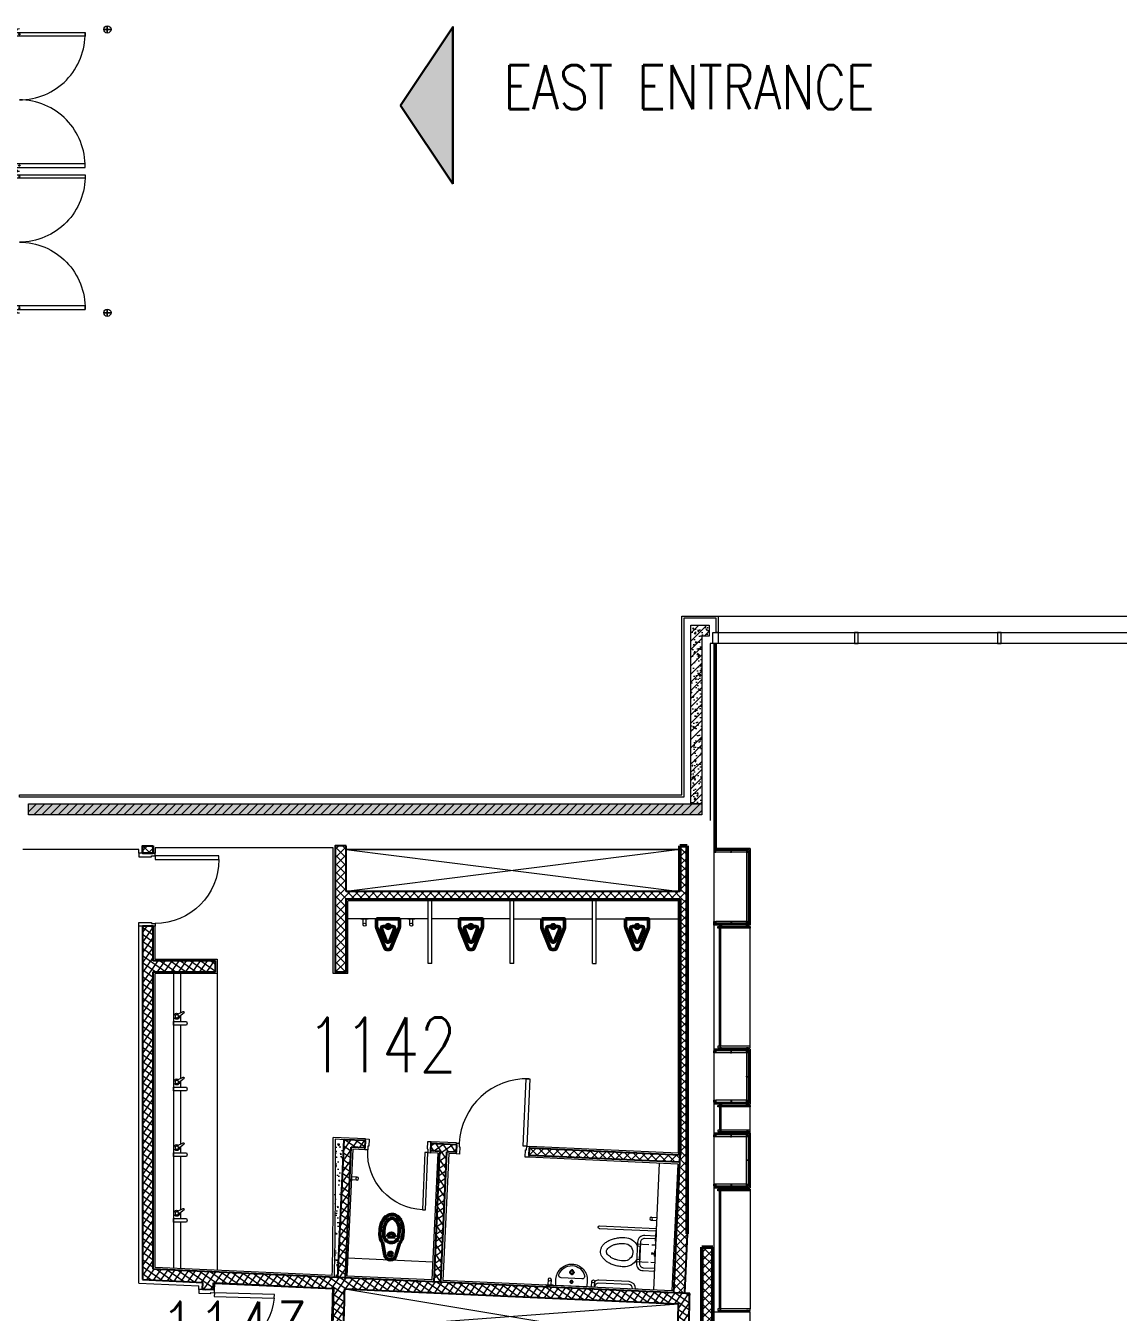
# Model space of a CAD drawing. Header units: inches. Extents: x 13084 to 220150, y 6494 to 167180.
# Drawn here: x 138378 to 153344, y 91988 to 109621 of the extents above; entities that cross this region are included whole.
import ezdxf
from ezdxf.enums import TextEntityAlignment as Align

# ---------------------------------------------------------------- set-up
doc = ezdxf.new("R2010")
doc.units = ezdxf.units.IN
doc.header["$MEASUREMENT"] = 0
for name, color, linetype, lineweight in [('Ground Floor$0$A-G250-G-Walls-Precast-Concrete', 7, 'Continuous', 15), ('Ground Floor$0$A-G250-M-Walls-Blockwork', 7, 'Continuous', 25), ('Ground Floor$0$A-G250-M-Walls-Concrete', 7, 'Continuous', 20), ('Ground Floor$0$A-G250-M-Walls-Stone', 251, 'Continuous', 15), ('Ground Floor$0$A-G252-H-Internal-Walls', 251, 'Continuous', 9), ('Ground Floor$0$A-G262-H-Precast-Panel', 251, 'Continuous', 5), ('Ground Floor$0$A-G312-M-Wall-Cladding-Panel', 7, 'Continuous', 9), ('Ground Floor$0$A-G312-M-Wall-Finish-Plaster', 7, 'Continuous', 15), ('Ground Floor$0$A-G321-M-Window', 251, 'Continuous', 9), ('Ground Floor$0$A-G322-M-Door', 251, 'Continuous', 15), ('Ground Floor$0$A-G331-M-Floor-Finish-Tiled', 251, 'Continuous', 5), ('Ground Floor$0$A-G4-M-Furniture-and-Fittings', 251, 'Continuous', 9), ('Ground Floor$0$A-G4-M-Furniture-Built-In', 251, 'Continuous', 9), ('Ground Floor$0$A-G44-G-Fittings-Sanitary', 251, 'Continuous', 15), ('Ground Floor$0$A-Z036-G-Void-Symbology', 251, 'Continuous', 9), ('Ground Floor$0$Z-Z000-S-General-Notes-250', 7, 'Continuous', 30), ('Ground Floor$0$Z-Z001-S-Room-Name-Identification-250', 7, 'Continuous', 15)]:
    doc.layers.add(name, color=color, linetype=linetype, lineweight=lineweight)
doc.layers.add('Ground Floor$0$A-G321-M-Window-Glaze', color=251, linetype='Continuous')
doc.styles.add('Ground Floor$0$Annotation-RomanS', font='romans.shx', dxfattribs={"width": 0.8})
doc.styles.add('Ground Floor$0$ST1', font='romans.shx', dxfattribs={"width": 0.8})
doc.styles.add('Ground Floor$0$Tag-RomanS', font='romans.shx', dxfattribs={"width": 0.8})
pattern_1 = [(55, (31615.24, 164129.57), (-65.020194, 45.52763), []), (145, (31615.24, 164129.57), (-45.52763, -65.020194), [])]
pattern_2 = [(135, (144615.24, 164129.57), (56.1266, 56.1266), []), (45, (144615.24, 164129.57), (56.1266, -56.1266), [])]
pattern_3 = [(45, (31615.24, 164129.57), (-56.1266, 56.1266), []), (135, (31615.24, 164129.57), (-56.1266, -56.1266), [])]
pattern_4 = [(45, (31615.24, 164129.57), (-56.1266, 56.1266), [])]
pattern_5 = [(50, (31615.24, 164129.57), (182.18467, -15.93909), [19.05, -209.55]), (355, (31615.24, 164129.57), (-35.24283, 191.05664), [15.24, -167.64]), (100.451, (31630.42, 164128.24), (146.9425, 175.11669), [16.19, -178.09]), (46.1842, (31615.24, 164180.37), (271.07904, -42.04233), [28.575, -314.325]), (96.6356, (31637.83, 164176.87), (237.40423, 247.42556), [24.285, -267.135]), (351.184, (31615.24, 164180.37), (237.4046, 247.4251), [22.86, -251.46]), (21, (31640.64, 164167.67), (151.61488, -102.26552), [19.05, -209.55]), (326, (31640.64, 164167.67), (61.80203, 184.18797), [15.24, -167.64]), (71.4514, (31653.27, 164159.15), (213.4165, 81.92286), [16.19, -178.09]), (37.5, (31615.24, 164129.57), (3.088603, 84.55504), [0, -165.608, 0, -170.18, 0, -168.275]), (7.5, (31615.24, 164129.57), (66.81966, 100.180575), [0, -97.028, 0, -161.798, 0, -64.135]), (327.5, (31558.6, 164129.57), (135.590595, -5.728744), [0, -63.5, 0, -198.12, 0, -262.89]), (317.5, (31533.2, 164129.57), (148.12918, 25.42649), [0, -82.55, 0, -131.572, 0, -186.69])]

# ---------------------------------------------------------------- blocks, each defined once
blk = doc.blocks.new('Ground Floor$0$Sube')
blk.add_lwpolyline([(4.8801, -175.145), (4.8801, -174.0717), (5.2379, -174.6083), (4.8801, -175.145)])
blk.add_solid([(5.2379, -174.6083), (4.8801, -175.145), (4.8801, -174.0717)])
at = {"style": 'Ground Floor$0$ST1', "width": 0.8}
blk.add_attdef('SUBE-BAJA', text='', height=0.617, dxfattribs=at).set_placement((4.7363, -174.5859), align=Align.MIDDLE_RIGHT)
blk = doc.blocks.new('Ground Floor$0$tag-roomname')
at = {"lineweight": 18, "ltscale": 0.01, "style": 'Ground Floor$0$Tag-RomanS', "width": 0.8}
blk.add_attdef('ROOM_NO_2', text='', height=3, dxfattribs=at).set_placement((0, 1.612), align=Align.MIDDLE_CENTER)
at = {"linetype": 'ByBlock', "lineweight": 13, "ltscale": 0.01, "style": 'Ground Floor$0$Tag-RomanS', "width": 0.8, "flags": 1}
for tag, p in [('ROOM_NAME_1', (0, -2.288)), ('AREA', (0, -5.744))]:
    blk.add_attdef(tag, text='', height=2.8, dxfattribs=at).set_placement(p, align=Align.MIDDLE_CENTER)
blk = doc.blocks.new('Ground Floor$0$Grab Bar-Top')
for p, q in [((-20, 79), (-20, 5)), ((20, 79), (20, 5))]:
    blk.add_line(p, q)
blk.add_lwpolyline([(-50, 5), (50, 5), (50, 0), (-50, 0)], close=True)
blk.add_circle((0, 79, 0), 20.1)
blk = doc.blocks.new('Ground Floor$0$Faucet-Top')
blk.add_lwpolyline([(-181, 23), (0, 27), (0, -27), (-181, -23, -0.29963), (-181, 23)], format="xyb")
blk = doc.blocks.new('Ground Floor$0$Wall Mounted WC-Top')
at = {"lineweight": 50}
for p, q in [((-117, 235), (-76, 61)), ((-52, 313), (52, 313)), ((117, 235), (76, 61))]:
    blk.add_line(p, q, dxfattribs=at)
blk.add_lwpolyline([(117, 235, 0.184483), (157, 340), (157, 402, 0.063415), (147, 482, 0.076468), (118, 548, 0.107136), (66, 602, 0.147373), (0, 622, 0.147373), (-66, 602, 0.107136), (-118, 548, 0.076468), (-147, 482, 0.063415), (-157, 402), (-157, 340, 0.184483), (-117, 235)], format="xyb", dxfattribs=at)
blk.add_lwpolyline([(104, 340), (104, 402, 0.063415), (96, 469, 0.076468), (74, 520, 0.107136), (37, 558, 0.147373), (0, 569, 0.147373), (-37, 558, 0.107136), (-74, 520, 0.076468), (-96, 469, 0.063415), (-104, 402), (-104, 340, 1)], format="xyb", close=True, dxfattribs=at)
blk.add_circle((0, 78), 26.1, dxfattribs=at)
for centre, radius, start, end in [((0, 313), 52.2, 360, 180), ((0, 78), 78.4, 193.0653, 346.9347)]:
    blk.add_arc(centre, radius, start, end, dxfattribs=at)
blk = doc.blocks.new('Ground Floor$0$Urinal-Top')
at = {"lineweight": 50}
for points in [[(157, 0), (-157, 0), (-157, 111, -0.116434), (-154, 122), (-40, 403, -0.284079), (-16, 418), (16, 418, -0.284079), (40, 403), (154, 122, -0.116434), (157, 111), (157, 0)], [(26, 104), (66, 104, 0.532555), (90, 140), (24, 303, 0.672592), (-24, 303), (-90, 140, 0.532555), (-66, 104), (-26, 104)]]:
    blk.add_lwpolyline(points, format="xyb", dxfattribs=at)
blk.add_circle((0, 104), 26.1, dxfattribs=at)
blk = doc.blocks.new('Ground Floor$0$D12-a')
at = {"layer": 'Ground Floor$0$A-G322-M-Door'}
for points in [[(-185, -50), (-185, -38), (-235, -38), (-235, 0), (-10, 0), (-10, -50)], [(-1109, -88), (-1109, -38), (-235, -38), (-235, -88)], [(-185, -950), (-185, -962), (-235, -962), (-235, -1000), (-10, -1000), (-10, -950)]]:
    blk.add_lwpolyline(points, close=True, dxfattribs=at)
blk.add_arc((-235, -88), 874, 180, 270, dxfattribs=at)
blk = doc.blocks.new('Ground Floor$0$Hand Rail-Top')
blk.add_lwpolyline([(20, 5), (20, 780, 1), (-20, 780), (-20, 5)], format="xyb")
blk.add_lwpolyline([(50, 0), (-50, 0), (-50, 5), (50, 5)], close=True)
blk = doc.blocks.new('Ground Floor$0$WC1-Top')
for p, q in [((-120, 268), (-120, 94)), ((120, 268), (120, 94)), ((-120, 54), (-120, 0)), ((-11, 54), (-7, 13)), ((7, 13), (11, 54)), ((120, 54), (120, 0))]:
    blk.add_line(p, q)
at = {"elevation": 0}
for points in [[(-94, 251), (-94, 215), (94, 215), (94, 251, 0.136498), (172, 325, 0.136498), (201, 429, 0.031676), (197, 494, 0.031676), (184, 557, 0.038178), (167, 608, 0.038178), (142, 656, 0.053416), (110, 696, 0.053415), (71, 729, 0.073292), (37, 745, 0.0875), (0, 750, 0.07329), (-37, 745, 0.073292), (-71, 729, 0.053415), (-110, 696, 0.026689), (-127, 677, 0.026689), (-142, 656, 0.038178), (-167, 608, 0.038178), (-184, 557, 0.031676), (-197, 494, 0.031676), (-201, 429, 0.136498), (-172, 325, 0.136498), (-94, 251, 0.999995)], [(0, 308, 0.414214), (120, 429, 0.063415), (107, 537, 0.038178), (93, 576, 0.038178), (74, 613, 0.053415), (53, 640, 0.053415), (27, 662, 0.073291), (14, 668, 0.07329), (0, 670, 0.073292), (-14, 668, 0.07329), (-27, 662, 0.053417), (-53, 640, 0.053413), (-74, 613, 0.03818), (-93, 576, 0.038176), (-107, 537, 0.031678), (-117, 483, 0.031674), (-120, 429, 0.414216), (0, 308, -0.000002)]]:
    blk.add_lwpolyline(points, format="xyb", dxfattribs=at)
for points in [[(-241, 5), (-241, 156, -0.198912), (-214, 223, -0.198912), (-147, 250), (147, 250, -0.198912), (214, 223, -0.198912), (241, 156), (241, 5)], [(-201, 5), (-201, 156, -0.198912), (-185, 194, -0.198912), (-147, 210), (147, 210, -0.198912), (185, 194, -0.198912), (201, 156), (201, 5)]]:
    blk.add_lwpolyline(points, format="xyb")
for points in [[(-171, 5), (-271, 5), (-271, 0), (-171, 0)], [(-33, 13), (33, 13), (40, 0), (-40, 0)], [(171, 5), (271, 5), (271, 0), (171, 0)]]:
    blk.add_lwpolyline(points, close=True)
blk = doc.blocks.new('Ground Floor$0$WB-Top')
for p, q in [((-10, 193), (-40, 193)), ((0, 233), (0, 203)), ((0, 184), (0, 153)), ((40, 193), (10, 193)), ((-6, 61), (-29, 61)), ((0, 89), (0, 66)), ((0, 54), (0, 32)), ((28, 61), (6, 61))]:
    blk.add_line(p, q)
at = {"ltscale": 0.02}
for points in [[(-214, 0), (214, 0), (214, 89, 0.411647), (0, 305, 0.42194), (-214, 89), (-214, 0)], [(-142, 108), (142, 108, 0.239095), (170, 122, 0.159338), (177, 143, 0.07683), (176, 154, 0.326978), (0, 283, 0.326978), (-176, 154, 0.07683), (-177, 143, 0.159338), (-170, 122, 0.239095), (-142, 108)]]:
    blk.add_lwpolyline(points, format="xyb", dxfattribs=at)
for centre, radius in [((0, 193), 28.7), ((0, 193), 20), ((0, 61), 17.2)]:
    blk.add_circle(centre, radius)
blk = doc.blocks.new('Ground Floor$0$Towel Rail-Grab Bar-Top')
for p, q in [((-581, 6), (-581, 80, 0)), ((-541, 6), (-541, 80, 0)), ((-72, 100, 0), (-488, 100, 0)), ((-72, 60, 0), (-488, 60, 0))]:
    blk.add_line(p, q)
for points in [[(-619, 6), (-501, 6), (-501, 0), (-619, 0)], [(-59, 6), (59, 6), (59, 0), (-59, 0)]]:
    blk.add_lwpolyline(points, close=True)
blk.add_circle((-561, 80, 0), 20.1)
for centre, radius, start, end in [((-482, 1), 99.5, 93.3823, 126.5175), ((-481, 1), 59.6, 95.932, 174.5979), ((-78, 1), 99.5, 3.1797, 86.6177), ((-79, 1), 59.6, 5.4021, 84.068)]:
    blk.add_arc(centre, radius, start, end)
blk = doc.blocks.new('Ground Floor$0$wc02')
at = {"layer": 'Ground Floor$0$A-G322-M-Door', "elevation": 0}
for points in [[(642, -69908), (630, -69909), (632, -69958), (594, -69960), (587, -69810), (637, -69808)], [(1441, -69871), (1453, -69871), (1455, -69921), (1493, -69919), (1487, -69769), (1437, -69772)], [(632, -69958), (672, -69957), (704, -70740), (664, -70742)]]:
    blk.add_lwpolyline(points, close=True, dxfattribs=at)
at = {"layer": 'Ground Floor$0$A-G322-M-Door'}
blk.add_arc((672, -69957, 0), 784, 272.3432, 2.6151, dxfattribs=at)
blk = doc.blocks.new('Ground Floor$0$soap dispenser')
at = {"layer": 'Ground Floor$0$A-G44-G-Fittings-Sanitary'}
for p, q in [((-28, -14), (-132, 66)), ((0, 31), (-119, 88))]:
    blk.add_line(p, q, dxfattribs=at)
blk.add_circle((0, 0), 31.3, dxfattribs=at)
for centre, radius, start, end in [((-116, 71), 17.1, 99.4484, 197.6935), ((0, 0), 54.6, 173.7499, 123.392)]:
    blk.add_arc(centre, radius, start, end, dxfattribs=at)
blk = doc.blocks.new('Ground Floor$0$d1000-150')
at = {"layer": 'Ground Floor$0$A-G322-M-Door'}
blk.add_lwpolyline([(-88, 1074), (-38, 1074), (-38, 150), (-88, 150)], close=True, dxfattribs=at)
for points in [[(-950, 100), (-950, 0), (-1000, 0), (-1000, 150), (-962, 150), (-962, 100), (-950, 100)], [(-38, 150), (0, 150), (0, 0), (-50, 0), (-50, 100), (-38, 100), (-38, 150)]]:
    blk.add_lwpolyline(points, dxfattribs=at)
blk.add_arc((-38, 150), 924, 90.7525, 179.9964, dxfattribs=at)
blk = doc.blocks.new('Ground Floor$0$d72')
at = {"layer": 'Ground Floor$0$A-G322-M-Door'}
for points in [[(5425, -56600), (6375, -56600), (6375, -56550), (5425, -56550)], [(5425, -58350), (6375, -58350), (6375, -58400), (5425, -58400)]]:
    blk.add_lwpolyline(points, close=True, dxfattribs=at)
for centre in [(6325, -56575), (6325, -58375)]:
    blk.add_circle(centre, 10, dxfattribs=at)
for centre, radius, start, end in [((6325, -56575), 900, 178.4921, 270), ((6325, -56550), 50, 0, 90), ((6325, -58375), 900, 90, 181.5079), ((6325, -58400), 50, 270, 0)]:
    blk.add_arc(centre, radius, start, end, dxfattribs=at)
blk = doc.blocks.new('Ground Floor$0$curtain-wall')
at = {"rotation": 180}
blk.add_blockref('Ground Floor$0$d72', (8275, -58450), dxfattribs=at)
at = {"xscale": -1}
blk.add_blockref('Ground Floor$0$d72', (8275, 54550), dxfattribs=at)

msp = doc.modelspace()

# ---------------------------------------------------------------- hatches: boundary and pattern name
at = {"layer": 'Ground Floor$0$A-G252-H-Internal-Walls'}
h = msp.add_hatch(dxfattribs=at)
h.set_pattern_fill('ANSI37', color=256, scale=25, style=0)
h.set_pattern_definition(pattern_2)
h.paths.add_polyline_path([(139975, 98380), (140125, 98380), (140125, 98280), (139975, 98280)])
h = msp.add_hatch(dxfattribs=at)
h.set_pattern_fill('ANSI37', color=256, scale=25, style=0)
h.set_pattern_definition(pattern_2)
h.paths.add_polyline_path([(139975, 98380), (140125, 98380), (140125, 98280), (139975, 98280)])
h = msp.add_hatch(dxfattribs=at)
h.set_pattern_fill('ANSI37', color=256, scale=25, style=0)
h.set_pattern_definition(pattern_3)
h.paths.add_polyline_path([(147340, 97754), (142765, 97754), (142765, 98380), (142615, 98380), (142615, 96654), (142765, 96654), (142765, 97654), (147340, 97654)])
h = msp.add_hatch(dxfattribs=at)
h.set_pattern_fill('ANSI37', color=256, scale=25, style=0)
h.set_pattern_definition(pattern_3)
h.paths.add_polyline_path([(147340, 94143), (145277, 94237), (145272, 94137), (147335, 94043), (147253, 92255), (147403, 92248), (147440, 93063), (147440, 98380), (147340, 98380)])
h = msp.add_hatch(dxfattribs=at)
h.set_pattern_fill('ANSI37', color=256, scale=25, angle=10, style=0)
h.set_pattern_definition(pattern_1)
h.paths.add_polyline_path([(139975, 97280), (139975, 92435), (140802, 92397), (140799, 92298), (140949, 92294), (140952, 92391), (142599, 92315, -0.007102), (142540, 90768), (140905, 90843, 0.000041), (140921, 91394), (140771, 91399, -0.000041), (140755, 90853), (139905, 90892, -0.020835), (139501, 86620), (139648, 86589), (139709, 87032), (140542, 86867, 0.000735), (140562, 87021), (139728, 87186, 0.017367), (140046, 90732), (142532, 90618, -0.004083), (142475, 89730), (142625, 89723, 0.008647), (142727, 91611), (147448, 91395, 0.003579), (147474, 92245), (140125, 92580), (140125, 96654), (140975, 96654), (140975, 96804), (140125, 96804), (140125, 97280)])
h.paths.add_polyline_path([(142749, 92310), (147321, 92102, -0.002322), (147304, 91552), (142733, 91761, 0.002516)], flags=16)
h = msp.add_hatch(dxfattribs=at)
h.set_pattern_fill('AR-CONC', color=256, angle=90, style=0)
h.set_pattern_definition([(140, (31615.24, 164129.57), (15.93909, 182.18467), [19.05, -209.55]), (85, (31615.24, 164129.57), (-191.05664, -35.24283), [15.24, -167.64]), (190.451, (31616.57, 164144.75), (-175.11669, 146.9425), [16.19, -178.09]), (136.1842, (31564.44, 164129.57), (42.04233, 271.07904), [28.575, -314.325]), (186.6356, (31567.94, 164152.16), (-247.42556, 237.40423), [24.285, -267.135]), (81.184, (31564.44, 164129.57), (-247.4251, 237.4046), [22.86, -251.46]), (111, (31577.14, 164154.97), (102.26552, 151.61488), [19.05, -209.55]), (56, (31577.14, 164154.97), (-184.18797, 61.80203), [15.24, -167.64]), (161.4514, (31585.66, 164167.6), (-81.92286, 213.4165), [16.19, -178.09]), (127.5, (31615.24, 164129.57), (-84.55504, 3.088603), [0, -165.608, 0, -170.18, 0, -168.275]), (97.5, (31615.24, 164129.57), (-100.180575, 66.81966), [0, -97.028, 0, -161.798, 0, -64.135]), (57.5, (31615.24, 164072.93), (5.728744, 135.590595), [0, -63.5, 0, -198.12, 0, -262.89]), (47.5, (31615.24, 164047.53), (-25.42649, 148.12918), [0, -82.55, 0, -131.572, 0, -186.69])])
h.paths.add_polyline_path([(142738, 94353), (142615, 94359), (142615, 93630), (142610, 93630, -0.005341), (142597, 92466), (142652, 92463)])
h = msp.add_hatch(dxfattribs=at)
h.set_pattern_fill('ANSI37', color=256, scale=25, angle=10, style=0)
h.set_pattern_definition(pattern_1)
h.paths.add_polyline_path([(142738, 94353), (142652, 92465), (142752, 92460), (142833, 94249), (143024, 94240), (143029, 94340)])
h = msp.add_hatch(dxfattribs=at)
h.set_pattern_fill('ANSI37', color=256, scale=25, angle=10, style=0)
h.set_pattern_definition([(125, (144615.24, 164129.57), (65.02019, 45.52763), []), (35, (144615.24, 164129.57), (45.52763, -65.02019), [])])
h.paths.add_polyline_path([(144048, 94193), (143923, 94199), (143928, 94299), (144278, 94283), (144273, 94183), (144148, 94189), (144066, 92400), (143967, 92405)])
h = msp.add_hatch(dxfattribs=at)
h.set_pattern_fill('ANSI37', color=256, scale=25, style=0)
h.set_pattern_definition(pattern_3)
h.paths.add_polyline_path([(147767, 90379), (147775, 90529, 0.001317), (147790, 90843), (147790, 92880), (147640, 92880), (147640, 90847, -0.029103), (146914, 83954), (147062, 83925, 0.027189)])
at = {"layer": 'Ground Floor$0$A-G262-H-Precast-Panel'}
h = msp.add_hatch(dxfattribs=at)
h.set_pattern_fill('ANSI31', color=256, scale=25, style=0)
h.set_pattern_definition(pattern_4)
h.paths.add_polyline_path([(147640, 101255), (147640, 98955), (147490, 98955), (147490, 101405), (147740, 101405), (147740, 101255)])
h = msp.add_hatch(dxfattribs=at)
h.set_pattern_fill('AR-CONC', color=256, style=0)
h.set_pattern_definition(pattern_5)
h.paths.add_polyline_path([(147640, 101255), (147640, 98955), (147490, 98955), (147490, 101405), (147740, 101405), (147740, 101255)])
h = msp.add_hatch(dxfattribs=at)
h.set_pattern_fill('AR-CONC', color=256, style=0)
h.set_pattern_definition(pattern_5)
h.paths.add_polyline_path([(138415, 98955), (147640, 98955), (147640, 98805), (138415, 98805)])
h = msp.add_hatch(dxfattribs=at)
h.set_pattern_fill('ANSI31', color=256, scale=25, style=0)
h.set_pattern_definition(pattern_4)
h.paths.add_polyline_path([(138415, 98955), (147640, 98955), (147640, 98805), (138415, 98805)])
at = {"layer": 'Ground Floor$0$A-G4-M-Furniture-Built-In'}
msp.add_hatch(color=256, dxfattribs=at).paths.add_polyline_path([(148275, 94075), (148250, 94075), (148250, 94063), (148253, 94063), (148253, 94072), (148272, 94072), (148272, 94063), (148275, 94063)])

# ---------------------------------------------------------------- linework, layer by layer
at = {"layer": 'Ground Floor$0$A-G250-G-Walls-Precast-Concrete'}
for points in [[(147640, 101255), (147640, 98955), (147490, 98955), (147490, 101405), (147740, 101405), (147740, 101255)], [(138415, 98955), (147640, 98955), (147640, 98805), (138415, 98805)]]:
    msp.add_lwpolyline(points, close=True, dxfattribs=at)
at = {"layer": 'Ground Floor$0$A-G250-M-Walls-Blockwork'}
for p, q in [((142765, 97754, 0), (142765, 98380, 0)), ((147340, 97754, 0), (142765, 97754, 0)), ((140125, 97280), (139975, 97280)), ((139975, 97280), (139975, 92435)), ((140125, 96804), (140125, 97280)), ((140975, 96804), (140125, 96804)), ((140125, 92580), (140125, 96654)), ((140125, 96654), (140975, 96654)), ((140975, 96654), (140975, 96804)), ((142652, 92465, 0), (142738, 94353, 0)), ((143029, 94340, 0), (142739, 94353, 0)), ((143029, 94340, 0), (143024, 94240, 0)), ((142833, 94249, 0), (142752, 92460, 0)), ((143024, 94240, 0), (142834, 94249, 0)), ((143928, 94299, 0), (143923, 94199, 0)), ((144048, 94193, 0), (143923, 94199, 0)), ((144278, 94283, 0), (143928, 94299, 0)), ((144048, 94193, 0), (143966, 92405, 0)), ((144066, 92400, 0), (144148, 94189, 0)), ((144273, 94183, 0), (144148, 94189, 0)), ((144278, 94283, 0), (144273, 94183, 0)), ((145272, 94137, 0), (145277, 94237, 0)), ((147340, 94143, 0), (145277, 94237, 0)), ((147335, 94043, 0), (145272, 94137, 0)), ((147335, 94043, 0), (147253, 92255, 0)), ((147340, 94143, 0), (147335, 94043, 0)), ((147440, 93063, 0), (147440, 93380, 0)), ((147440, 93063, 0), (147403, 92248, 0)), ((147790, 92880), (147640, 92880)), ((147474, 92245, 0), (140125, 92580, 0)), ((139975, 92435), (140802, 92397)), ((140799, 92298, 0), (140802, 92397, 0)), ((140949, 92294, 0), (140799, 92298, 0)), ((140949, 92294, 0), (140952, 92391, 0)), ((140952, 92391), (142599, 92315)), ((142749, 92310), (147321, 92102, 0))]:
    msp.add_line(p, q, dxfattribs=at)
at = {"layer": 'Ground Floor$0$A-G250-M-Walls-Blockwork', "lineweight": 50, "ltscale": 0.02}
for p, q in [((147340, 98380, 0), (147440, 98380, 0)), ((147340, 97754, 0), (147340, 98380, 0)), ((147440, 98380, 0), (147440, 93063, 0)), ((147340, 94143, 0), (147340, 97654, 0)), ((147640, 92880), (147640, 90847)), ((147790, 92880), (147640, 92880)), ((147790, 90843), (147790, 92880))]:
    msp.add_line(p, q, dxfattribs=at)
at = {"layer": 'Ground Floor$0$A-G250-M-Walls-Blockwork', "elevation": 0}
msp.add_lwpolyline([(140125, 98380), (140125, 98280), (139975, 98280), (139975, 98380), (139975, 98280), (140125, 98280)], close=True, dxfattribs=at)
for points in [[(139975, 98380), (140125, 98380)], [(142765, 98380), (142615, 98380), (142615, 96654), (142765, 96654), (142765, 97654), (147340, 97654)]]:
    msp.add_lwpolyline(points, dxfattribs=at)
at = {"layer": 'Ground Floor$0$A-G250-M-Walls-Blockwork'}
for centre, radius, start, end in [((88115, 93630), 54499, 356.9905, 358.6181), ((88115, 93630), 54649, 358.0401, 358.6169), ((88115, 93630, 0), 59375, 357.84322, 358.66356), ((88115, 93630, 0), 59225, 357.9895, 358.52165)]:
    msp.add_arc(centre, radius, start, end, dxfattribs=at)
at = {"layer": 'Ground Floor$0$A-G250-M-Walls-Concrete'}
for p, q in [((142615, 94359, 0), (142615, 93630, 0)), ((142739, 94353, 0), (142615, 94359, 0))]:
    msp.add_line(p, q, dxfattribs=at)
at = {"layer": 'Ground Floor$0$A-G250-M-Walls-Concrete', "elevation": 0}
msp.add_lwpolyline([(142615, 93632, -0.005343), (142602, 92467)], format="xyb", dxfattribs=at)
at = {"layer": 'Ground Floor$0$A-G250-M-Walls-Stone'}
msp.add_line((142765, 98330, 0), (147340, 98330, 0), dxfattribs=at)
at = {"layer": 'Ground Floor$0$A-G312-M-Wall-Cladding-Panel'}
msp.add_lwpolyline([(138290, 99080), (147365, 99080), (147365, 101530), (147865, 101530), (147865, 101305), (147835, 101305), (147835, 101500), (147395, 101500), (147395, 99050), (138290, 99050), (138290, 99080)], dxfattribs=at)
at = {"layer": 'Ground Floor$0$A-G312-M-Wall-Finish-Plaster'}
for p, q in [((147755, 101155), (147755, 98730)), ((147790, 101155), (147755, 101155)), ((147805, 101155), (147805, 90843)), ((139925, 98330), (138340, 98330)), ((139925, 98280, 0), (139925, 98330)), ((139975, 98280, 0), (139925, 98280, 0)), ((140125, 98280, 0), (140150, 98280, 0)), ((147315, 97629, 0), (142790, 97629, 0)), ((142790, 96629, 0), (142790, 97629, 0)), ((147315, 97629, 0), (147315, 94169, 0)), ((139925, 92387, 0), (139925, 97280)), ((139975, 97280), (139925, 97280)), ((140150, 97280), (140125, 97280, 0)), ((140150, 96829, 0), (140150, 97280)), ((140150, 96829, 0), (141000, 96829, 0)), ((141000, 96829, 0), (141000, 96629, 0)), ((140150, 92602, 0), (140150, 96629, 0)), ((141000, 96629, 0), (140150, 96629, 0)), ((142790, 96629, 0), (142590, 96629, 0)), ((142590, 93632, 0), (142590, 94385, 0)), ((143030, 94365, 0), (142590, 94385, 0)), ((143030, 94365, 0), (143029, 94340, 0)), ((142857, 94222, 0), (142778, 92484, 0)), ((143023, 94215, 0), (142858, 94222, 0)), ((143024, 94240, 0), (143023, 94215, 0)), ((143923, 94199, 0), (143922, 94174, 0)), ((144022, 94169, 0), (143922, 94174, 0)), ((143928, 94299, 0), (143929, 94324, 0)), ((144279, 94308, 0), (143929, 94324, 0)), ((144022, 94169, 0), (143942, 92431, 0)), ((144273, 94183, 0), (144272, 94158, 0)), ((144279, 94308, 0), (144278, 94283, 0)), ((145277, 94237, 0), (145278, 94262, 0)), ((147315, 94169, 0), (145278, 94262, 0)), ((144172, 94162, 0), (144092, 92424, 0)), ((144272, 94158, 0), (144172, 94162, 0)), ((145271, 94112, 0), (145272, 94137, 0)), ((147309, 94019, 0), (145271, 94112, 0)), ((147309, 94019, 0), (147229, 92281, 0)), ((142578, 92491, 0), (140150, 92602, 0)), ((143942, 92431, 0), (142778, 92484, 0)), ((147229, 92281, 0), (144092, 92424, 0)), ((139925, 92387, 0), (140750, 92350, 0)), ((140749, 92300, 0), (140750, 92350, 0)), ((140799, 92298, 0), (140749, 92300, 0)), ((140949, 92294, 0), (140964, 92293, 0)), ((140964, 92293, 0), (140966, 92377, 0)), ((142584, 92303, 0), (140966, 92377, 0))]:
    msp.add_line(p, q, dxfattribs=at)
for points in [[(142590, 96629), (142590, 98355), (140150, 98355), (140150, 98280)], [(147340, 98330), (142765, 98330)]]:
    msp.add_lwpolyline(points, dxfattribs=at)
for radius, start, end in [(54474, 358.8027, 0.0024), (54484, 357.0041, 358.6048)]:
    msp.add_arc((88115, 93630, 0), radius, start, end, dxfattribs=at)
at = {"layer": 'Ground Floor$0$A-G321-M-Window'}
for points in [[(147790, 101305), (147865, 101305), (147865, 101155), (147790, 101155)], [(147790, 101305), (153680, 101305), (153680, 101155), (147790, 101155)], [(149779, 101305), (149729, 101305), (149729, 101155), (149779, 101155)], [(151742, 101305), (151692, 101305), (151692, 101155), (151742, 101155)]]:
    msp.add_lwpolyline(points, close=True, dxfattribs=at)
at = {"layer": 'Ground Floor$0$A-G322-M-Door', "elevation": 0}
for points in [[(140912, 92245), (140913, 92257), (140963, 92255), (140964, 92293), (140749, 92300), (140747, 92250)], [(141783, 92180), (141785, 92230), (140963, 92255), (140961, 92205)]]:
    msp.add_lwpolyline(points, close=True, dxfattribs=at)
at = {"layer": 'Ground Floor$0$A-G322-M-Door'}
msp.add_arc((140963, 92255, 0), 824, 268.2586, 354.7798, dxfattribs=at)
at = {"layer": 'Ground Floor$0$A-G331-M-Floor-Finish-Tiled'}
msp.add_line((147865, 101530), (153605, 101530, 0), dxfattribs=at)
at = {"layer": 'Ground Floor$0$A-G4-M-Furniture-and-Fittings'}
for p, q in [((139446, 109573), (139546, 109573)), ((139446, 109571), (139546, 109571)), ((139446, 109569), (139546, 109569)), ((139494, 109521), (139494, 109621)), ((139496, 109521), (139496, 109621)), ((139498, 109521), (139498, 109621)), ((139446, 105690), (139546, 105690)), ((139446, 105688), (139546, 105688)), ((139446, 105686), (139546, 105686)), ((139494, 105638), (139494, 105738)), ((139496, 105638), (139496, 105738)), ((139498, 105638), (139498, 105738))]:
    msp.add_line(p, q, dxfattribs=at)
for centre in [(139496, 109571), (139496, 105688)]:
    msp.add_circle(centre, 50, dxfattribs=at)
at = {"layer": 'Ground Floor$0$A-G4-M-Furniture-Built-In'}
for p, q in [((147815, 98319), (147815, 101155)), ((147828, 98332, 0), (147828, 101155, 0)), ((147840, 98344), (147840, 101155)), ((148250, 98294, 0), (147805, 98294, 0)), ((148275, 98319, 0), (147815, 98319, 0)), ((148288, 98332, 0), (147828, 98332, 0)), ((148300, 98344, 0), (147840, 98344, 0)), ((148300, 98344, 0), (147840, 98344, 0)), ((148250, 98294, 0), (148250, 97344, 0)), ((148275, 98319, 0), (148275, 97319, 0)), ((148288, 98332, 0), (148288, 97307, 0)), ((148300, 98344, 0), (148300, 97294, 0)), ((148250, 97344, 0), (147830, 97344, 0)), ((148275, 97319, 0), (147805, 97319, 0)), ((147805, 97294, 0), (147805, 97319, 0)), ((148288, 97307, 0), (147805, 97307, 0)), ((148300, 97294, 0), (147805, 97294, 0)), ((147860, 97254, 0), (147860, 97274, 0)), ((147860, 97274, 0), (148300, 97274, 0)), ((147880, 97254, 0), (147860, 97254, 0)), ((147910, 97294), (147880, 97274)), ((147910, 97274), (147880, 97294)), ((147880, 97274), (147880, 97294)), ((147880, 97294), (147910, 97294)), ((147910, 97274), (147880, 97274)), ((147880, 95629, 0), (147880, 97259, 0)), ((147880, 97259, 0), (147900, 97259, 0)), ((147900, 95629, 0), (147900, 97259, 0)), ((148300, 97254, 0), (147900, 97254, 0)), ((147910, 97294), (147910, 97274)), ((148280, 97294, 0), (148250, 97274, 0)), ((148280, 97274, 0), (148250, 97294, 0)), ((148250, 97274, 0), (148250, 97294, 0)), ((148250, 97294, 0), (148280, 97294, 0)), ((148280, 97274, 0), (148250, 97274, 0)), ((148280, 97294, 0), (148280, 97274, 0)), ((148300, 97274, 0), (148300, 97254, 0)), ((148300, 95634, 0), (148300, 97254, 0)), ((148300, 95594, 0), (147805, 95594)), ((148288, 95582, 0), (147805, 95582)), ((147880, 95634, 0), (147860, 95634, 0)), ((147860, 95634, 0), (147860, 95614, 0)), ((147860, 95614, 0), (148300, 95614, 0)), ((147880, 95629, 0), (147900, 95629, 0)), ((147910, 95594), (147880, 95614)), ((147910, 95614), (147880, 95594)), ((147880, 95614), (147880, 95594)), ((147910, 95614), (147880, 95614)), ((147880, 95594), (147910, 95594)), ((148300, 95634, 0), (147900, 95634, 0)), ((147910, 95594), (147910, 95614)), ((148285, 95594, 0), (147915, 95594, 0)), ((148280, 95594, 0), (148250, 95614, 0)), ((148280, 95614, 0), (148250, 95594, 0)), ((148250, 95614, 0), (148250, 95594, 0)), ((148280, 95614, 0), (148250, 95614, 0)), ((148250, 95594, 0), (148280, 95594, 0)), ((148280, 95594, 0), (148280, 95614, 0)), ((148288, 95582, 0), (148288, 94857, 0)), ((148300, 95614, 0), (148300, 95634, 0)), ((148300, 95594, 0), (148300, 94844, 0)), ((148275, 95569, 0), (147805, 95569)), ((148250, 95544, 0), (147805, 95544, 0)), ((148250, 95544, 0), (148250, 94894, 0)), ((148275, 95569, 0), (148275, 94869, 0)), ((147805, 94869, 0), (148275, 94869, 0)), ((148250, 94894, 0), (147830, 94894, 0)), ((147805, 94857, 0), (148288, 94857, 0)), ((147805, 94844, 0), (148300, 94844, 0)), ((147860, 94804, 0), (147860, 94824, 0)), ((147860, 94824, 0), (148300, 94824, 0)), ((147880, 94804, 0), (147860, 94804, 0)), ((147910, 94844), (147880, 94824)), ((147910, 94824), (147880, 94844)), ((147880, 94824), (147880, 94844)), ((147880, 94844), (147910, 94844)), ((147910, 94824), (147880, 94824)), ((147880, 94809, 0), (147880, 94479, 0)), ((147880, 94809, 0), (147900, 94809, 0)), ((147900, 94809, 0), (147900, 94479, 0)), ((148300, 94804, 0), (147900, 94804, 0)), ((147910, 94844), (147910, 94824)), ((148285, 94844, 0), (147915, 94844, 0)), ((148280, 94844, 0), (148250, 94824, 0)), ((148280, 94824, 0), (148250, 94844, 0)), ((148250, 94824, 0), (148250, 94844, 0)), ((148250, 94844, 0), (148280, 94844, 0)), ((148280, 94824, 0), (148250, 94824, 0)), ((148280, 94844, 0), (148280, 94824, 0)), ((148300, 94444, 0), (148300, 94844, 0)), ((148300, 94824, 0), (148300, 94804, 0)), ((148300, 94444, 0), (147805, 94444)), ((148288, 94432, 0), (147805, 94432)), ((148275, 94419, 0), (147805, 94419)), ((148250, 94394, 0), (147827, 94394, 0)), ((147880, 94484, 0), (147860, 94484, 0)), ((147860, 94484, 0), (147860, 94464, 0)), ((147860, 94464, 0), (148300, 94464, 0)), ((147880, 94479, 0), (147900, 94479, 0)), ((147910, 94444), (147880, 94464)), ((147910, 94464), (147880, 94444)), ((147880, 94464), (147880, 94444)), ((147910, 94464), (147880, 94464)), ((147880, 94444), (147910, 94444)), ((148300, 94484, 0), (147900, 94484, 0)), ((147910, 94444), (147910, 94464)), ((148280, 94444, 0), (148250, 94464, 0)), ((148280, 94464, 0), (148250, 94444, 0)), ((148250, 94464, 0), (148250, 94444, 0)), ((148280, 94464, 0), (148250, 94464, 0)), ((148250, 94444, 0), (148280, 94444, 0)), ((148250, 93744, 0), (148250, 94394, 0)), ((148275, 94419, 0), (148275, 93719, 0)), ((148280, 94444, 0), (148280, 94464, 0)), ((148288, 94432, 0), (148288, 93707, 0)), ((148300, 94464, 0), (148300, 94484, 0)), ((148300, 94444, 0), (148300, 93694, 0)), ((148250, 93744, 0), (147805, 93744, 0)), ((147805, 93719, 0), (148275, 93719, 0)), ((147805, 93707, 0), (148288, 93707, 0)), ((147805, 93694, 0), (148300, 93694, 0)), ((147860, 93654, 0), (147860, 93674, 0)), ((147860, 93674, 0), (148300, 93674, 0)), ((147880, 93654, 0), (147860, 93654, 0)), ((147910, 93694), (147880, 93674)), ((147910, 93674), (147880, 93694)), ((147880, 93674), (147880, 93694)), ((147880, 93694), (147910, 93694)), ((147910, 93674), (147880, 93674)), ((147880, 92029, 0), (147880, 93659, 0)), ((147880, 93659, 0), (147900, 93659, 0)), ((147900, 92029, 0), (147900, 93659, 0)), ((148300, 93654, 0), (147900, 93654, 0)), ((147910, 93694), (147910, 93674)), ((148280, 93694, 0), (148250, 93674, 0)), ((148280, 93674, 0), (148250, 93694, 0)), ((148250, 93674, 0), (148250, 93694, 0)), ((148250, 93694, 0), (148280, 93694, 0)), ((148280, 93674, 0), (148250, 93674, 0)), ((148280, 93694, 0), (148280, 93674, 0)), ((148300, 93674, 0), (148300, 93654, 0)), ((148300, 93654, 0), (148300, 92034, 0)), ((147805, 91994, 0), (148300, 91994, 0)), ((147880, 92034, 0), (147860, 92034, 0)), ((147860, 92034, 0), (147860, 92014, 0)), ((147860, 92014, 0), (148300, 92014, 0)), ((147880, 92029, 0), (147900, 92029, 0)), ((147910, 91994), (147880, 92014)), ((147910, 92014), (147880, 91994)), ((147880, 92014), (147880, 91994)), ((147910, 92014), (147880, 92014)), ((147880, 91994), (147910, 91994)), ((148300, 92034, 0), (147900, 92034, 0)), ((147910, 91994), (147910, 92014)), ((148280, 91994, 0), (148250, 92014, 0)), ((148280, 92014, 0), (148250, 91994, 0)), ((148250, 92014, 0), (148250, 91994, 0)), ((148280, 92014, 0), (148250, 92014, 0)), ((148250, 91994, 0), (148280, 91994, 0)), ((148280, 91994, 0), (148280, 92014, 0)), ((148300, 92014, 0), (148300, 92034, 0)), ((148300, 90944, 0), (148300, 91994, 0))]:
    msp.add_line(p, q, dxfattribs=at)
at = {"layer": 'Ground Floor$0$A-G4-M-Furniture-Built-In', "elevation": 0}
for points in [[(147805, 98294), (147830, 98294), (147830, 98319), (147805, 98319)], [(147808, 98297), (147827, 98297), (147827, 98316), (147808, 98316)], [(148043, 98316), (148043, 98297), (148034, 98297), (148034, 98294), (148046, 98294), (148046, 98319), (148034, 98319), (148034, 98316)], [(148250, 98294), (148275, 98294), (148275, 98319), (148250, 98319)], [(148253, 98297), (148272, 98297), (148272, 98316), (148253, 98316)], [(147805, 97344), (147830, 97344), (147830, 97319), (147805, 97319)], [(147808, 97341), (147827, 97341), (147827, 97322), (147808, 97322)], [(148043, 97322), (148043, 97341), (148034, 97341), (148034, 97344), (148046, 97344), (148046, 97319), (148034, 97319), (148034, 97322)], [(148250, 97344), (148275, 97344), (148275, 97319), (148250, 97319)], [(148253, 97341), (148272, 97341), (148272, 97322), (148253, 97322)], [(147805, 95569), (147830, 95569), (147830, 95544), (147805, 95544)], [(147808, 95566), (147827, 95566), (147827, 95547), (147808, 95547)], [(148043, 95566), (148043, 95547), (148034, 95547), (148034, 95544), (148046, 95544), (148046, 95569), (148034, 95569), (148034, 95566)], [(148250, 95569), (148275, 95569), (148275, 95544), (148250, 95544)], [(148253, 95566), (148272, 95566), (148272, 95547), (148253, 95547)], [(148272, 95216), (148253, 95216), (148253, 95225), (148250, 95225), (148250, 95213), (148275, 95213), (148275, 95225), (148272, 95225)], [(147805, 94894), (147830, 94894), (147830, 94869), (147805, 94869)], [(147808, 94891), (147827, 94891), (147827, 94872), (147808, 94872)], [(148043, 94872), (148043, 94891), (148034, 94891), (148034, 94894), (148046, 94894), (148046, 94869), (148034, 94869), (148034, 94872)], [(148250, 94894), (148275, 94894), (148275, 94869), (148250, 94869)], [(148253, 94891), (148272, 94891), (148272, 94872), (148253, 94872)], [(147805, 94419), (147830, 94419), (147830, 94394), (147805, 94394)], [(147808, 94416), (147827, 94416), (147827, 94397), (147808, 94397)], [(148043, 94416), (148043, 94397), (148034, 94397), (148034, 94394), (148046, 94394), (148046, 94419), (148034, 94419), (148034, 94416)], [(148250, 94419), (148275, 94419), (148275, 94394), (148250, 94394)], [(148253, 94416), (148272, 94416), (148272, 94397), (148253, 94397)], [(148272, 94072), (148253, 94072), (148253, 94063), (148250, 94063), (148250, 94075), (148275, 94075), (148275, 94063), (148272, 94063)], [(147805, 93744), (147830, 93744), (147830, 93719), (147805, 93719)], [(147808, 93741), (147827, 93741), (147827, 93722), (147808, 93722)], [(148043, 93722), (148043, 93741), (148034, 93741), (148034, 93744), (148046, 93744), (148046, 93719), (148034, 93719), (148034, 93722)], [(148250, 93744), (148275, 93744), (148275, 93719), (148250, 93719)], [(148253, 93741), (148272, 93741), (148272, 93722), (148253, 93722)]]:
    msp.add_lwpolyline(points, close=True, dxfattribs=at)
at = {"layer": 'Ground Floor$0$A-G44-G-Fittings-Sanitary'}
for p, q in [((143890, 96767, 0), (143890, 97629, 0)), ((143940, 96767, 0), (143940, 97629, 0)), ((145015, 96767, 0), (145015, 97629, 0)), ((145065, 96767, 0), (145065, 97629, 0)), ((146141, 96767, 0), (146141, 97629, 0)), ((146191, 96767, 0), (146191, 97629, 0)), ((143890, 97379, 0), (142790, 97379, 0)), ((145015, 97379, 0), (143940, 97379, 0)), ((145065, 97379, 0), (146141, 97379, 0)), ((146191, 97379, 0), (147315, 97379, 0)), ((143940, 96767, 0), (143890, 96767, 0)), ((145065, 96767, 0), (145015, 96767, 0)), ((146141, 96767, 0), (146191, 96767, 0)), ((140400, 96629, 0), (140400, 92591, 0)), ((140500, 96629, 0), (140500, 96094, 0)), ((141000, 96629, 0), (141000, 92563, 0)), ((140500, 96059, 0), (140500, 95972, 0)), ((140500, 95923, 0), (140500, 95194, 0)), ((140500, 95159, 0), (140500, 95072, 0)), ((140500, 95023, 0), (140500, 94294, 0)), ((140500, 94259, 0), (140500, 94172, 0)), ((140500, 94123, 0), (140500, 93394, 0)), ((146980, 92292, 0), (147059, 94031, 0)), ((140500, 93359, 0), (140500, 93272, 0)), ((140500, 93223, 0), (140500, 92586, 0)), ((142789, 92734, 0), (143954, 92681, 0))]:
    msp.add_line(p, q, dxfattribs=at)
at = {"layer": 'Ground Floor$0$A-Z036-G-Void-Symbology'}
for p, q in [((147340, 98330), (142765, 97754, 0)), ((142765, 98329, 0), (147340, 97754, 0)), ((142749, 92310, 0), (147304, 91552, 0)), ((142733, 91761), (147321, 92102, 0))]:
    msp.add_line(p, q, dxfattribs=at)

# ---------------------------------------------------------------- block references
at = {"layer": 'Ground Floor$0$A-G321-M-Window-Glaze'}
msp.add_blockref('Ground Floor$0$curtain-wall', (136340, 109580), dxfattribs=at)
at = {"layer": 'Ground Floor$0$A-G322-M-Door', "xscale": -1}
msp.add_blockref('Ground Floor$0$D12-a', (139915, 98280, 0), dxfattribs=at)
at = {"layer": 'Ground Floor$0$A-G322-M-Door', "rotation": 357.3848578571456}
msp.add_blockref('Ground Floor$0$d1000-150', (145271, 94112, 0), dxfattribs=at)
at = {"layer": 'Ground Floor$0$A-G322-M-Door', "xscale": -1, "rotation": 359.9999993057954}
msp.add_blockref('Ground Floor$0$wc02', (144517, 164134, 0), dxfattribs=at)
at = {"layer": 'Ground Floor$0$A-G44-G-Fittings-Sanitary'}
for name, p, rotation in [('Ground Floor$0$Grab Bar-Top', (143020, 97379, 0), 180), ('Ground Floor$0$Urinal-Top', (143340, 97379, 0), 180), ('Ground Floor$0$Grab Bar-Top', (143660, 97379, 0), 180), ('Ground Floor$0$Urinal-Top', (144478, 97379, 0), 180), ('Ground Floor$0$Urinal-Top', (145603, 97379, 0), 180), ('Ground Floor$0$Urinal-Top', (146753, 97379, 0), 180), ('Ground Floor$0$Faucet-Top', (140400, 95948), 180), ('Ground Floor$0$Faucet-Top', (140400, 95048), 180), ('Ground Floor$0$Faucet-Top', (140400, 94148), 180), ('Ground Floor$0$Wall Mounted WC-Top', (143371, 92707, 0), 357.3848547818299), ('Ground Floor$0$Faucet-Top', (140400, 93248), 180)]:
    msp.add_blockref(name, p, dxfattribs=dict(at, rotation=rotation))
at = {"layer": 'Ground Floor$0$A-G44-G-Fittings-Sanitary', "xscale": -0.75, "yscale": 0.75, "zscale": 0.75, "rotation": 359.999999982213}
for p in [(140447, 96045), (140447, 95145), (140447, 94245), (140447, 93345)]:
    msp.add_blockref('Ground Floor$0$soap dispenser', p, dxfattribs=at)
at = {"layer": 'Ground Floor$0$A-G44-G-Fittings-Sanitary', "xscale": -1}
for name, p, rotation in [('Ground Floor$0$Grab Bar-Top', (142839, 93823, 0), 267.3848578539408), ('Ground Floor$0$Grab Bar-Top', (147024, 93266, 0), 87.38485792150396), ('Ground Floor$0$Hand Rail-Top', (147017, 93117, 0), 87.38485792150396), ('Ground Floor$0$WC1-Top', (147002, 92792, 0), 87.38485792150396), ('Ground Floor$0$WB-Top', (145851, 92344, 0), 357.3848609353185), ('Ground Floor$0$Grab Bar-Top', (145551, 92358, 0), 357.3848609353185)]:
    msp.add_blockref(name, p, dxfattribs=dict(at, rotation=rotation))
at = {"layer": 'Ground Floor$0$A-G44-G-Fittings-Sanitary', "extrusion": (0, 0, -1), "xscale": -1, "zscale": -1, "rotation": 2.615139064681555}
msp.add_blockref('Ground Floor$0$Towel Rail-Grab Bar-Top', (-146710, 92305, 0), dxfattribs=at)
at = {"layer": 'Ground Floor$0$Z-Z000-S-General-Notes-250', "xscale": -2000, "yscale": 2000, "zscale": 2000}
msp.add_blockref('Ground Floor$0$Sube', (153989, 457746, 0), dxfattribs=at)
at = {"layer": 'Ground Floor$0$Z-Z001-S-Room-Name-Identification-250'}
ref = msp.add_blockref('Ground Floor$0$tag-roomname', (143255, 95249), dxfattribs=dict(at, xscale=250, yscale=250, zscale=250))
ref.add_attrib('ROOM_NO_2', '1142', dxfattribs={"layer": '0', "lineweight": 18, "ltscale": 0.01, "height": 750, "style": 'Ground Floor$0$Tag-RomanS', "width": 0.8}).set_placement((143255, 95652), align=Align.MIDDLE_CENTER)
ref = msp.add_blockref('Ground Floor$0$tag-roomname', (141237, 91355, 0), dxfattribs=dict(at, xscale=250, yscale=250, zscale=250))
ref.add_attrib('ROOM_NO_2', '1143', dxfattribs={"layer": '0', "lineweight": 18, "ltscale": 0.01, "height": 750, "style": 'Ground Floor$0$Tag-RomanS', "width": 0.8}).set_placement((141237, 91758, 0), align=Align.MIDDLE_CENTER)

# ---------------------------------------------------------------- texts
at = {"layer": 'Ground Floor$0$Z-Z000-S-General-Notes-250', "insert": (144923, 109079, 0), "char_height": 600, "width": 12270.08, "attachment_point": 1, "style": 'Ground Floor$0$Annotation-RomanS'}
msp.add_mtext('EAST ENTRANCE', dxfattribs=at)

doc.saveas('drawing.dxf')
